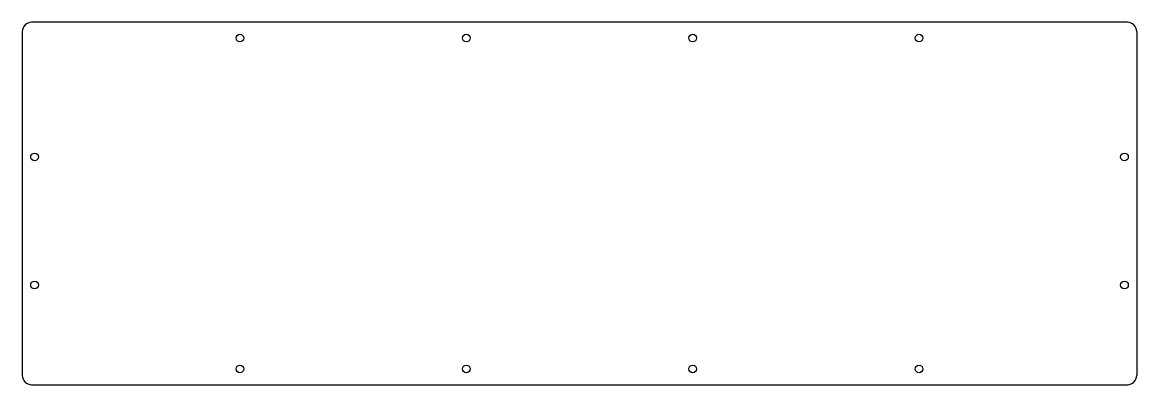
# Model space of a CAD drawing. Extents: x 4 to 482, y 126 to 281.
import ezdxf

# ---------------------------------------------------------------- set-up
doc = ezdxf.new("R2010")
doc.units = 0
doc.header["$MEASUREMENT"] = 0
doc.layers.add('VISIBLE', color=7, linetype='CONTINUOUS')

msp = doc.modelspace()

# ---------------------------------------------------------------- linework, layer by layer
at = {"layer": 'VISIBLE'}
for p, q in [((3.506, 277.3), (3.506, 129.7)), ((477.506, 281.3), (7.506, 281.3)), ((481.506, 277.3), (481.506, 129.7)), ((7.506, 125.7), (477.506, 125.7))]:
    msp.add_line(p, q, dxfattribs=at)
for centre in [(96.856, 274.5), (193.956, 274.5), (291.056, 274.5), (388.156, 274.5), (8.756, 223.5), (476.256, 223.5), (8.756, 168.5), (476.256, 168.5), (96.856, 132.5), (193.956, 132.5), (291.056, 132.5), (388.156, 132.5)]:
    msp.add_circle(centre, 1.65, dxfattribs=at)
for centre, start, end in [((7.506, 277.3), 90, 180), ((477.506, 277.3), 0, 90), ((7.506, 129.7), 180, 270), ((477.506, 129.7), 270, 0)]:
    msp.add_arc(centre, 4, start, end, dxfattribs=at)

doc.saveas('drawing.dxf')
